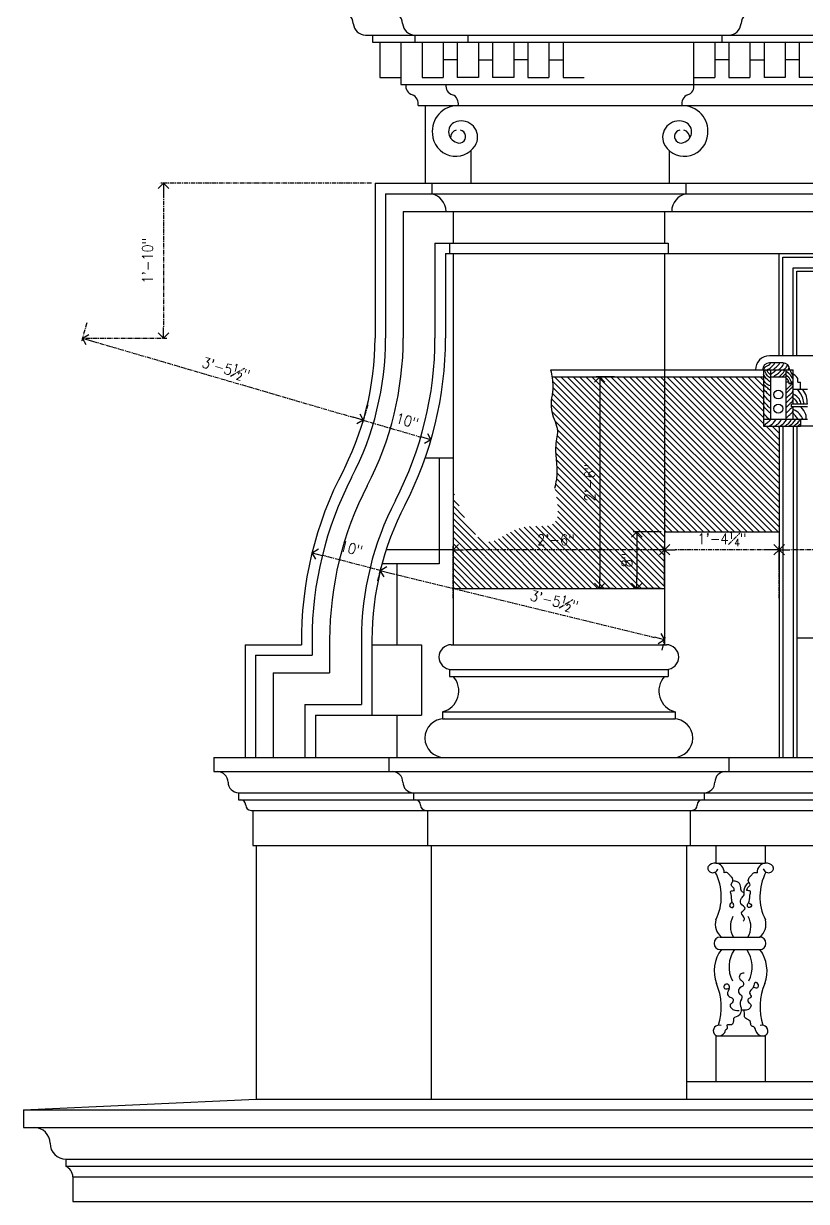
# Model space of a CAD drawing. Header units: inches. Extents: x 10 to 565, y 33 to 838.
# Drawn here: x 87.9 to 199, y 44.3 to 211.5 of the extents above; entities that cross this region are included whole.
import ezdxf

# ---------------------------------------------------------------- set-up
doc = ezdxf.new("R2010")
doc.units = ezdxf.units.IN
doc.header["$LTSCALE"] = 0.5
doc.header["$MEASUREMENT"] = 0
doc.linetypes.add('CENTER', pattern=[2, 1.25, -0.25, 0.25, -0.25])
for name, color, linetype in [('A-ANNO-DIMS', 7, 'Continuous'), ('A-ANNO-SYMB', 7, 'Continuous'), ('A-ELEV', 2, 'Continuous'), ('A-ELEV-FNSH', 2, 'Continuous'), ('A-ELEV-PATT', 8, 'Continuous'), ('A-SECT-MBND', 2, 'Continuous'), ('A-SECT-MCUT', 2, 'Continuous'), ('A-SECT-PATT', 8, 'Continuous')]:
    doc.layers.add(name, color=color, linetype=linetype)
doc.styles.add('NOTE', font='romans.shx', dxfattribs={"width": 0.9})
doc.dimstyles.new('A5-16', dxfattribs={"dimscale": 16, "dimtxt": 0.09375, "dimasz": 0.09375, "dimexe": 0.03125, "dimexo": 0.03125, "dimgap": 0.03125, "dimtad": 1, "dimdec": 4, "dimzin": 3, "dimdsep": 46, "dimlunit": 4, "dimtxsty": 'NOTE', "dimblk1": 'OPEN90', "dimblk2": 'OPEN90', "dimsah": 1, "dimcen": 0.09375, "dimclrd": 256, "dimclre": 256, "dimclrt": 256, "dimaunit": 1, "dimadec": 3, "dimazin": 0, "dimtfac": 0.7, "dimtdec": 4, "dimtmove": 2, "dimatfit": 3, "dimldrblk": 'OPEN90', "dimfxl": 0, "dimfrac": 1, "dimtolj": 1, "dimtzin": 1, "dimlwd": -1, "dimlwe": -1, "dimarcsym": 0})
doc.dimstyles.new('A5-16$0', dxfattribs={"dimscale": 16, "dimtxt": 0.09375, "dimasz": 0.09375, "dimexe": 0.03125, "dimexo": 0.03125, "dimgap": 0.03125, "dimtad": 1, "dimdec": 4, "dimzin": 3, "dimdsep": 46, "dimlunit": 4, "dimtxsty": 'NOTE', "dimblk1": 'OPEN90', "dimblk2": 'OPEN90', "dimsah": 1, "dimcen": 0.09375, "dimclrd": 256, "dimclre": 256, "dimclrt": 256, "dimaunit": 1, "dimadec": 3, "dimazin": 0, "dimtfac": 0.7, "dimtdec": 4, "dimtmove": 2, "dimatfit": 3, "dimldrblk": 'OPEN90', "dimfxl": 0, "dimfrac": 1, "dimtolj": 1, "dimtzin": 1, "dimlwd": -1, "dimlwe": -1, "dimarcsym": 0})

# ---------------------------------------------------------------- blocks, each defined once
blk = doc.blocks.new('_Open90')
at = {"color": 0, "lineweight": -2}
for p, q in [((0, 0), (-1, 0)), ((-0.5, 0.5), (0, 0)), ((0, 0), (-0.5, -0.5))]:
    blk.add_line(p, q, dxfattribs=at)
blk = doc.blocks.new('*D73')
at = {"layer": 'A-ANNO-DIMS', "linetype": 'CENTER'}
for p, q in [((195.1, 129.91), (195.1, 137.3)), ((247.1, 129.91), (247.1, 137.3)), ((245.6, 136.8), (196.6, 136.8))]:
    blk.add_line(p, q, dxfattribs=at)
at = {"layer": 'Defpoints', "color": 0, "linetype": 'CENTER'}
for p in [(195.1, 136.8), (195.1, 129.41), (247.1, 129.41)]:
    blk.add_point(p, dxfattribs=at)
at = {"layer": 'A-ANNO-DIMS', "linetype": 'CENTER', "xscale": 1.5, "yscale": 1.5, "zscale": 1.5, "rotation": 180}
blk.add_blockref('_Open90', (195.1, 136.8), dxfattribs=at)
at = {"layer": 'A-ANNO-DIMS', "linetype": 'CENTER', "xscale": 1.5, "yscale": 1.5, "zscale": 1.5}
blk.add_blockref('_Open90', (247.1, 136.8), dxfattribs=at)
at = {"layer": 'A-ANNO-DIMS', "linetype": 'CENTER', "insert": (221.1, 138.19), "char_height": 1.5, "attachment_point": 5, "style": 'NOTE'}
blk.add_mtext('\\A1;4\'-4"', dxfattribs=at)
blk = doc.blocks.new('*D74')
at = {"layer": 'A-ANNO-DIMS', "linetype": 'CENTER'}
for p, q in [((148.85, 129.91), (148.85, 137.3)), ((178.85, 131.81), (178.85, 137.3)), ((177.35, 136.8), (150.35, 136.8))]:
    blk.add_line(p, q, dxfattribs=at)
at = {"layer": 'Defpoints', "color": 0, "linetype": 'CENTER'}
for p in [(148.85, 136.8), (178.85, 131.31), (148.85, 129.41)]:
    blk.add_point(p, dxfattribs=at)
at = {"layer": 'A-ANNO-DIMS', "linetype": 'CENTER', "xscale": 1.5, "yscale": 1.5, "zscale": 1.5, "rotation": 180}
blk.add_blockref('_Open90', (148.85, 136.8), dxfattribs=at)
at = {"layer": 'A-ANNO-DIMS', "linetype": 'CENTER', "xscale": 1.5, "yscale": 1.5, "zscale": 1.5}
blk.add_blockref('_Open90', (178.85, 136.8), dxfattribs=at)
at = {"layer": 'A-ANNO-DIMS', "linetype": 'CENTER', "insert": (163.43, 138.19), "char_height": 1.5, "attachment_point": 5, "style": 'NOTE'}
blk.add_mtext('\\A1;2\'-6"', dxfattribs=at)
blk = doc.blocks.new('*D84')
at = {"layer": 'A-ANNO-DIMS', "linetype": 'CENTER'}
blk.add_line((138.53, 133.84), (130.3, 135.99), dxfattribs=at)
at = {"layer": 'Defpoints', "color": 0, "linetype": 'CENTER'}
for p in [(128.85, 136.37), (138.53, 133.84)]:
    blk.add_point(p, dxfattribs=at)
at = {"layer": 'A-ANNO-DIMS', "linetype": 'CENTER', "xscale": 1.5, "yscale": 1.5, "zscale": 1.5, "rotation": 165.3668046457625}
blk.add_blockref('_Open90', (128.85, 136.37), dxfattribs=at)
at = {"layer": 'A-ANNO-DIMS', "linetype": 'CENTER', "insert": (134.42, 136.99), "char_height": 1.5, "attachment_point": 5, "rotation": 345.3668, "style": 'NOTE'}
blk.add_mtext('\\A1;10"', dxfattribs=at)
blk = doc.blocks.new('*D85')
at = {"layer": 'A-ANNO-DIMS', "linetype": 'CENTER'}
for p, q in [((137.29, 188.81), (107.28, 188.81)), ((107.78, 187.31), (107.78, 168.31)), ((96.79, 166.81), (108.28, 166.81))]:
    blk.add_line(p, q, dxfattribs=at)
at = {"layer": 'Defpoints', "color": 0, "linetype": 'CENTER'}
for p in [(137.79, 188.81), (96.29, 166.81), (107.78, 166.81)]:
    blk.add_point(p, dxfattribs=at)
at = {"layer": 'A-ANNO-DIMS', "linetype": 'CENTER', "xscale": 1.5, "yscale": 1.5, "zscale": 1.5}
for p, rotation in [((107.78, 188.81), 90), ((107.78, 166.81), 270)]:
    blk.add_blockref('_Open90', p, dxfattribs=dict(at, rotation=rotation))
at = {"layer": 'A-ANNO-DIMS', "linetype": 'CENTER', "insert": (105.53, 177.81), "char_height": 1.5, "attachment_point": 5, "rotation": 90, "style": 'NOTE'}
blk.add_mtext('\\A1;1\'-10"', dxfattribs=at)
blk = doc.blocks.new('*D86')
at = {"layer": 'A-ANNO-DIMS', "linetype": 'CENTER'}
blk.add_line((136.12, 155.17), (144.28, 152.79), dxfattribs=at)
at = {"layer": 'Defpoints', "color": 0, "linetype": 'CENTER'}
for p in [(136.12, 155.17), (145.72, 152.37)]:
    blk.add_point(p, dxfattribs=at)
at = {"layer": 'A-ANNO-DIMS', "linetype": 'CENTER', "xscale": 1.5, "yscale": 1.5, "zscale": 1.5, "rotation": 343.7091488207062}
blk.add_blockref('_Open90', (145.72, 152.37), dxfattribs=at)
at = {"layer": 'A-ANNO-DIMS', "linetype": 'CENTER', "insert": (142.34, 155.09), "char_height": 1.5, "attachment_point": 5, "rotation": 343.7091, "style": 'NOTE'}
blk.add_mtext('\\A1;10"', dxfattribs=at)
blk = doc.blocks.new('*D90')
at = {"layer": 'A-ANNO-DIMS', "linetype": 'CENTER'}
for p, q in [((178.85, 134.54), (178.85, 137.3)), ((195.1, 134.54), (195.1, 137.3)), ((193.6, 136.8), (180.35, 136.8))]:
    blk.add_line(p, q, dxfattribs=at)
at = {"layer": 'Defpoints', "color": 0, "linetype": 'CENTER'}
for p in [(178.85, 136.8), (178.85, 134.04), (195.1, 134.04)]:
    blk.add_point(p, dxfattribs=at)
at = {"layer": 'A-ANNO-DIMS', "linetype": 'CENTER', "xscale": 1.5, "yscale": 1.5, "zscale": 1.5, "rotation": 180}
blk.add_blockref('_Open90', (178.85, 136.8), dxfattribs=at)
at = {"layer": 'A-ANNO-DIMS', "linetype": 'CENTER', "xscale": 1.5, "yscale": 1.5, "zscale": 1.5}
blk.add_blockref('_Open90', (195.1, 136.8), dxfattribs=at)
at = {"layer": 'A-ANNO-DIMS', "linetype": 'CENTER', "insert": (186.98, 138.35), "char_height": 1.5, "attachment_point": 5, "style": 'NOTE'}
blk.add_mtext('\\A1;1\'-4{\\H0.700000x;\\S1#4;}"', dxfattribs=at)
blk = doc.blocks.new('*D91')
at = {"layer": 'A-ANNO-DIMS', "linetype": 'CENTER'}
for p, q in [((96.92, 168.98), (96.15, 166.33)), ((97.73, 166.39), (134.68, 155.59)), ((136.75, 157.34), (135.98, 154.69))]:
    blk.add_line(p, q, dxfattribs=at)
at = {"layer": 'Defpoints', "color": 0, "linetype": 'CENTER'}
for p in [(97.06, 169.46), (136.89, 157.82), (136.12, 155.17)]:
    blk.add_point(p, dxfattribs=at)
at = {"layer": 'A-ANNO-DIMS', "linetype": 'CENTER', "xscale": 1.5, "yscale": 1.5, "zscale": 1.5}
for p, rotation in [((96.29, 166.81), 163.7091488207069), ((136.12, 155.17), 343.7091488207069)]:
    blk.add_blockref('_Open90', p, dxfattribs=dict(at, rotation=rotation))
at = {"layer": 'A-ANNO-DIMS', "linetype": 'CENTER', "insert": (116.64, 162.48), "char_height": 1.5, "attachment_point": 5, "rotation": 343.7091, "style": 'NOTE'}
blk.add_mtext('\\A1;3\'-5{\\H0.700000x;\\S1#2;}"', dxfattribs=at)
blk = doc.blocks.new('*D92')
at = {"layer": 'A-ANNO-DIMS', "linetype": 'CENTER'}
for p, q in [((138.18, 132.39), (138.65, 134.32)), ((139.99, 133.48), (177.39, 124.36)), ((178.5, 122.56), (178.97, 124.5))]:
    blk.add_line(p, q, dxfattribs=at)
at = {"layer": 'Defpoints', "color": 0, "linetype": 'CENTER'}
for p in [(138.06, 131.91), (178.85, 124.01), (178.38, 122.08)]:
    blk.add_point(p, dxfattribs=at)
at = {"layer": 'A-ANNO-DIMS', "linetype": 'CENTER', "xscale": 1.5, "yscale": 1.5, "zscale": 1.5}
for p, rotation in [((138.53, 133.84), 166.2986564265569), ((178.85, 124.01), 346.2986564265568)]:
    blk.add_blockref('_Open90', p, dxfattribs=dict(at, rotation=rotation))
at = {"layer": 'A-ANNO-DIMS', "linetype": 'CENTER', "insert": (163.2, 129.54), "char_height": 1.5, "attachment_point": 5, "rotation": 346.2987, "style": 'NOTE'}
blk.add_mtext('\\A1;3\'-5{\\H0.700000x;\\S1#2;}"', dxfattribs=at)
blk = doc.blocks.new('*D97')
at = {"layer": 'A-ANNO-DIMS'}
for p, q in [((171.73, 161.31), (169.14, 161.31)), ((169.64, 159.81), (169.64, 132.81)), ((171.57, 131.31), (169.14, 131.31))]:
    blk.add_line(p, q, dxfattribs=at)
at = {"layer": 'Defpoints', "color": 0}
for p in [(172.23, 161.31), (169.64, 131.31), (172.07, 131.31)]:
    blk.add_point(p, dxfattribs=at)
at = {"layer": 'A-ANNO-DIMS', "xscale": 1.5, "yscale": 1.5, "zscale": 1.5}
for p, rotation in [((169.64, 161.31), 90), ((169.64, 131.31), 270)]:
    blk.add_blockref('_Open90', p, dxfattribs=dict(at, rotation=rotation))
at = {"layer": 'A-ANNO-DIMS', "insert": (168.25, 146.31), "char_height": 1.5, "attachment_point": 5, "rotation": 90, "style": 'NOTE'}
blk.add_mtext('\\A1;2\'-6"', dxfattribs=at)
blk = doc.blocks.new('*D98')
at = {"layer": 'A-ANNO-DIMS'}
for p, q in [((178.35, 139.31), (174.41, 139.31)), ((174.91, 137.81), (174.91, 132.81)), ((178.35, 131.31), (174.41, 131.31))]:
    blk.add_line(p, q, dxfattribs=at)
at = {"layer": 'Defpoints', "color": 0}
for p in [(178.85, 139.31), (174.91, 131.31), (178.85, 131.31)]:
    blk.add_point(p, dxfattribs=at)
at = {"layer": 'A-ANNO-DIMS', "xscale": 1.5, "yscale": 1.5, "zscale": 1.5}
for p, rotation in [((174.91, 139.31), 90), ((174.91, 131.31), 270)]:
    blk.add_blockref('_Open90', p, dxfattribs=dict(at, rotation=rotation))
at = {"layer": 'A-ANNO-DIMS', "insert": (173.52, 135.31), "char_height": 1.5, "attachment_point": 5, "rotation": 90, "style": 'NOTE'}
blk.add_mtext('\\A1;8"', dxfattribs=at)

msp = doc.modelspace()

# ---------------------------------------------------------------- hatches: boundary and pattern name
at = {"layer": 'A-ELEV-PATT'}
h = msp.add_hatch(dxfattribs=at)
h.set_pattern_fill('ANSI31', color=256, scale=5, angle=90, style=0)
h.set_pattern_definition([(135, (-1.59605, 0), (-0.4419417, -0.4419417), [])])
h.paths.add_polyline_path([(178.85043, 139.31194), (195.10043, 139.31194), (195.10043, 154.31194), (192.85043, 154.31194), (192.85043, 161.31194), (178.85043, 161.31194)])
edge = h.paths.add_edge_path()
edge.add_line((178.85043, 161.31194), (162.87764, 161.31194))
edge.add_spline(control_points=[(162.87764, 161.31194), (162.95027, 160.86696), (163.11788, 159.34033), (162.33486, 156.76678), (164.03009, 153.84107), (163.23853, 151.89805), (163.51109, 149.21459), (163.6574, 147.14712), (163.35104, 146.0539), (163.26914, 145.64451)], knot_values=[1.01218963, 1.01218963, 1.01218963, 1.01218963, 2.361181927, 5.625026154, 8.589579054, 11.751832584, 14.29877612, 16.744006741, 17.769217754, 17.769217754, 17.769217754, 17.769217754], degree=3, periodic=0)
edge.add_spline(control_points=[(163.26914, 145.64451), (163.68268, 143.44777), (164.45574, 139.34132), (158.18074, 140.83633), (152.80337, 135.56133), (150.39729, 141.32911), (148.85043, 145.0372)], knot_values=[0, 0, 0, 0, 5.135082492, 9.599202092, 14.525914642, 23.395601981, 23.395601981, 23.395601981, 23.395601981], degree=3, periodic=0)
edge.add_line((148.85043, 145.0372), (148.85043, 131.31194))
edge.add_line((148.85043, 131.31194), (178.85043, 131.31194))
edge.add_line((178.85043, 131.31194), (178.85043, 161.31194))
h.paths.add_polyline_path([(183.27221, 139.77378), (190.67864, 139.77378), (190.67864, 136.92378), (183.27221, 136.92378)], flags=9)
h.paths.add_polyline_path([(160.32057, 139.4595), (166.53486, 139.4595), (166.53486, 136.92378), (160.32057, 136.92378)], flags=24)
h.paths.add_polyline_path([(166.97978, 143.2048), (166.97978, 149.41909), (169.51549, 149.41909), (169.51549, 143.2048)], flags=24)
h.paths.add_polyline_path([(172.24813, 134.0048), (172.24813, 136.61909), (174.78385, 136.61909), (174.78385, 134.0048)], flags=24)

# ---------------------------------------------------------------- linework, layer by layer
at = {"layer": 'A-ANNO-SYMB'}
msp.add_open_spline([(162.68754, 162.31194), (162.8457, 161.535), (163.22248, 159.68411), (162.33486, 156.76678), (164.03009, 153.84107), (163.23853, 151.89805), (163.51109, 149.21459), (163.66057, 147.10235), (163.32749, 145.97195), (163.23841, 145.48404)], degree=3, knots=[0, 0, 0, 0, 2.361181927, 5.625026154, 8.589579054, 11.751832584, 14.29877612, 16.744006741, 17.899509491, 17.899509491, 17.899509491, 17.899509491], dxfattribs=at)
at = {"layer": 'A-ELEV'}
for p, q in [((136.44647, 209.81194), (544.85043, 209.81194)), ((137.44647, 209.81194), (137.44647, 208.81194)), ((143.44647, 209.81194), (143.44647, 208.81194)), ((150.94647, 209.81194), (150.94647, 208.81194)), ((186.94647, 209.81194), (186.94647, 208.81194)), ((137.44647, 208.81194), (544.8655, 208.81194)), ((138.44647, 208.81194), (138.44647, 203.81194)), ((141.44647, 208.81194), (141.44647, 202.81194)), ((141.44647, 208.81194), (141.44647, 203.81194)), ((144.44647, 208.81194), (144.44647, 203.81194)), ((147.44647, 208.81194), (147.44647, 203.81194)), ((149.44647, 208.81194), (149.44647, 203.81194)), ((152.44647, 208.81194), (152.44647, 203.81194)), ((154.44647, 208.81194), (154.44647, 203.81194)), ((157.44647, 208.81194), (157.44647, 203.81194)), ((159.44647, 208.81194), (159.44647, 203.81194)), ((162.44647, 208.81194), (162.44647, 203.81194)), ((164.44647, 208.81194), (164.44647, 203.81194)), ((182.94647, 208.81194), (182.94647, 202.81194)), ((185.94647, 208.81194), (185.94647, 203.81194)), ((187.94647, 208.81194), (187.94647, 203.81194)), ((190.94647, 208.81194), (190.94647, 203.81194)), ((192.94647, 208.81194), (192.94647, 203.81194)), ((195.94647, 208.81194), (195.94647, 203.81194)), ((197.94647, 208.81194), (197.94647, 203.81194)), ((149.44647, 206.31194), (147.44647, 206.31194)), ((152.44647, 206.31194), (154.44647, 206.31194)), ((159.44647, 206.31194), (157.44647, 206.31194)), ((162.44647, 206.31194), (164.44647, 206.31194)), ((187.94647, 206.31194), (185.94647, 206.31194)), ((190.94647, 206.31194), (192.94647, 206.31194)), ((197.94647, 206.31194), (195.94647, 206.31194)), ((138.44647, 203.81194), (141.44647, 203.81194)), ((141.44647, 202.81194), (544.8655, 202.81194)), ((144.44647, 203.81194), (147.44647, 203.81194)), ((152.44647, 203.81194), (149.44647, 203.81194)), ((157.44647, 203.81194), (154.44647, 203.81194)), ((159.44647, 203.81194), (162.44647, 203.81194)), ((164.44647, 203.81194), (167.44647, 203.81194)), ((182.94647, 203.81194), (185.94647, 203.81194)), ((187.94647, 203.81194), (190.94647, 203.81194)), ((195.94647, 203.81194), (192.94647, 203.81194)), ((200.94647, 203.81194), (197.94647, 203.81194)), ((143.88165, 199.81194), (544.85043, 199.81194)), ((144.88165, 199.81194), (144.88165, 188.81194)), ((151.38165, 193.43577), (151.38165, 188.81194)), ((179.5113, 193.43577), (179.5113, 188.81194)), ((137.7856, 188.81194), (544.85043, 188.81194)), ((137.7856, 188.81194), (137.7856, 166.81194)), ((139.2856, 187.31194), (544.85043, 187.31194)), ((139.2856, 187.31194), (139.2856, 166.81194)), ((145.85043, 188.81194), (145.85043, 187.31194)), ((181.85043, 188.81194), (181.85043, 187.31194)), ((141.7856, 184.81194), (544.85043, 184.81194)), ((141.7856, 184.81194), (141.7856, 166.81194)), ((148.85043, 184.81194), (148.85043, 180.31194)), ((178.85043, 184.81194), (178.85043, 180.31194)), ((146.2856, 180.31194), (179.35043, 180.31194)), ((146.2856, 180.31194), (146.2856, 166.81194)), ((148.35043, 180.31194), (148.35043, 178.81194)), ((179.35043, 180.31194), (179.35043, 178.81194)), ((147.7856, 178.81194), (544.85043, 178.81194)), ((147.7856, 178.81194), (147.7856, 166.81194)), ((148.85043, 178.81194), (148.85043, 123.31194)), ((178.85043, 178.81194), (178.85043, 162.31194)), ((195.10043, 164.31194), (195.10043, 178.81194)), ((195.60043, 178.31194), (242.60043, 178.31194)), ((195.60043, 164.31194), (195.60043, 178.31194)), ((197.10043, 176.81194), (243.10043, 176.81194)), ((197.10043, 164.31194), (197.10043, 176.81194)), ((197.60043, 176.31194), (243.10043, 176.31194)), ((197.60043, 164.31194), (197.60043, 176.31194)), ((195.60043, 154.31194), (195.60043, 107.31194)), ((197.10043, 154.31194), (197.10043, 107.31194)), ((197.60043, 154.31194), (197.60043, 107.31194)), ((148.85043, 149.77469), (144.88583, 149.77469)), ((146.86813, 149.77469), (146.86813, 134.77469)), ((195.10043, 139.31194), (195.10043, 107.31194)), ((148.85043, 136.77469), (139.36246, 136.77469)), ((146.86813, 134.77469), (138.771, 134.77469)), ((140.86813, 134.77469), (140.86813, 123.31194)), ((178.85043, 131.31194), (178.85043, 123.31194)), ((127.35043, 124.00949), (127.35043, 123.31194)), ((128.85043, 124.00949), (128.85043, 121.81194)), ((131.35043, 124.00949), (131.35043, 119.31194)), ((135.85043, 124.00949), (135.85043, 114.81194)), ((137.35043, 124.00949), (137.35043, 113.31194)), ((197.60043, 124.31194), (244.60043, 124.31194)), ((119.35043, 123.31194), (127.35043, 123.31194)), ((119.35043, 123.31194), (119.35043, 107.31194)), ((137.35043, 123.31194), (144.38583, 123.31194)), ((144.38583, 123.31194), (144.38583, 113.31194)), ((148.60043, 123.31194), (179.10043, 123.31194)), ((120.85043, 121.81194), (120.85043, 107.31194)), ((120.85043, 121.81194), (128.85043, 121.81194)), ((123.35043, 119.31194), (123.35043, 107.31194)), ((123.35043, 119.31194), (131.35043, 119.31194)), ((148.35043, 119.81194), (179.35043, 119.81194)), ((148.35043, 119.81194), (148.35043, 118.81194)), ((148.35043, 118.81194), (179.35043, 118.81194)), ((179.35043, 119.82989), (179.35043, 118.81194)), ((127.85043, 114.81194), (127.85043, 107.31194)), ((127.85043, 114.81194), (135.85043, 114.81194)), ((147.35043, 113.81194), (180.35043, 113.81194)), ((147.35043, 113.81194), (147.35043, 112.81194)), ((180.35043, 113.81194), (180.35043, 112.81194)), ((129.35043, 113.31194), (144.38583, 113.31194)), ((129.35043, 113.31194), (129.35043, 107.31194)), ((140.86813, 113.31194), (140.86813, 107.31194)), ((147.35043, 112.81194), (180.35043, 112.81194)), ((114.94647, 107.31194), (544.85043, 107.31194)), ((114.94647, 107.31194), (114.94647, 105.31194)), ((139.729, 107.31194), (139.729, 105.31194)), ((187.97185, 107.31194), (187.97185, 105.31194)), ((114.94647, 105.31194), (544.85043, 105.31194)), ((118.44647, 102.31194), (544.85043, 102.31194)), ((118.44647, 102.31194), (118.44647, 101.31194)), ((143.229, 102.31194), (143.229, 101.31194)), ((184.47185, 102.31194), (184.47185, 101.31194)), ((118.44647, 101.31194), (544.85043, 101.31194)), ((120.19647, 99.81194), (544.85043, 99.81194)), ((120.44647, 99.81194), (120.44647, 94.81194)), ((145.229, 99.81194), (145.229, 94.81194)), ((182.47185, 99.81194), (182.47185, 94.81194)), ((120.44647, 94.81194), (544.85043, 94.81194)), ((120.94647, 94.81194), (120.94647, 58.81194)), ((145.729, 94.81194), (145.729, 58.81194)), ((181.97185, 94.81194), (181.97185, 58.81194)), ((186.12612, 94.81194), (186.12612, 92.31194)), ((193.12612, 94.81194), (193.12612, 92.31194)), ((186.12612, 92.31194), (193.12612, 92.31194)), ((186.7273, 81.81194), (192.32612, 81.81194)), ((186.7273, 80.06194), (192.32612, 80.06194)), ((186.12612, 67.81194), (186.12612, 61.31194)), ((186.12612, 67.81194), (193.12612, 67.81194)), ((193.12612, 67.81194), (193.12612, 61.31194)), ((181.97185, 61.31194), (335.35043, 61.31194)), ((87.94647, 57.31194), (120.94647, 58.81194)), ((120.94647, 58.81194), (544.85043, 58.81194)), ((87.94647, 57.31194), (544.85043, 57.31194)), ((87.94647, 57.31194), (87.94647, 54.81194)), ((87.94647, 54.81194), (544.85043, 54.81194)), ((93.94647, 50.31194), (544.85043, 50.31194)), ((93.94647, 50.31194), (93.94647, 49.31194)), ((93.94647, 49.31194), (544.85043, 49.31194)), ((94.94647, 47.81194), (94.94647, 44.31194)), ((94.94647, 47.81194), (544.85043, 47.81194)), ((94.94647, 44.31194), (544.85043, 44.31194))]:
    msp.add_line(p, q, dxfattribs=at)
for centre, radius, start, end in [((132.70482, 211.3266), 2, 3.8225537, 83.0600688), ((139.70482, 211.3266), 2, 3.8225537, 83.0600688), ((191.68813, 211.3266), 2, 96.9399312, 176.1774463), ((136.50277, 211.62062), 1.80955, 185.094531, 268.2172857), ((143.50277, 211.62062), 1.80955, 185.094531, 268.2172857), ((187.89018, 211.62062), 1.80955, 271.7827143, 354.905469), ((143.38653, 202.56822), 1.25106, 168.7662466, 255.8966922), ((149.0917, 202.56822), 1.25106, 168.7662466, 255.8966922), ((181.884, 202.45385), 1.1212, 281.4252703, 18.6258961), ((142.4903, 200.06941), 1.41497, 349.5161881, 65.2949332), ((148.19547, 200.06941), 1.41497, 349.5161881, 65.2949332), ((182.69748, 200.06941), 1.41497, 114.7050668, 190.4838119), ((149.51579, 196.19276), 3.61988, 88.875682, 186.7034597), ((181.37716, 196.19276), 3.61988, 353.2965403, 91.124318), ((149.72143, 196.09268), 1.51063, 92.709321, 247.5414836), ((150.02808, 195.3321), 2.30079, 328.4506038, 99.4573981), ((180.86487, 195.3321), 2.30079, 80.5426019, 211.5493962), ((181.17152, 196.09268), 1.51063, 292.4585164, 87.290679), ((149.22301, 195.94076), 3.30676, 182.956447, 326.7617841), ((149.55145, 195.3039), 1.0638, 103.4386445, 184.7460636), ((149.7093, 195.43181), 0.92719, 232.4599111, 77.95009), ((181.66994, 195.94076), 3.30676, 213.2382159, 357.043553), ((181.18365, 195.43181), 0.92719, 102.04991, 307.5400889), ((181.3415, 195.3039), 1.0638, 355.2539364, 76.5613555), ((145.24328, 184.77623), 2.60739, 0.7848246, 76.5347919), ((182.45757, 184.77623), 2.60739, 103.4652081, 179.2151754), ((96.2856, 166.81194), 41.5, 331.9539836, 0), ((96.2856, 166.81194), 43, 332.5973129, 0), ((96.2856, 166.81194), 45.5, 332.5973129, 0), ((96.2856, 166.81194), 50, 332.5973129, 0), ((96.2856, 166.81194), 51.5, 332.5973129, 0), ((178.85043, 124.00949), 51.50472, 152.0789533, 180.7760019), ((178.85043, 124.00949), 50, 152.5973129, 180), ((178.85043, 124.00949), 47.5, 152.5973129, 180), ((178.85043, 124.00949), 43, 152.5973129, 180), ((178.85043, 124.00949), 41.5, 152.5973129, 180), ((148.60043, 121.56194), 1.75, 90, 270), ((179.10043, 121.56194), 1.75, 270, 90), ((146.65588, 116.74531), 3.01447, 283.3208957, 43.2806158), ((181.04497, 116.74531), 3.01447, 136.7193842, 256.6791043), ((147.60043, 110.06194), 2.75, 90, 270), ((180.10043, 110.06194), 2.75, 270, 90), ((115.44647, 103.81194), 1.5, 0, 90), ((140.229, 103.81194), 1.5, 0, 90), ((187.47185, 103.81194), 1.5, 90, 180), ((118.44647, 103.81194), 1.5, 180, 270), ((143.229, 103.81194), 1.5, 180, 270), ((184.47185, 103.81194), 1.5, 270, 0), ((118.69647, 100.56194), 0.75, 0, 90), ((120.19647, 100.56194), 0.75, 180, 270), ((143.479, 100.56194), 0.75, 0, 90), ((144.979, 100.56194), 0.75, 180, 270), ((182.72185, 100.56194), 0.75, 270, 0), ((184.22185, 100.56194), 0.75, 90, 180), ((186.01547, 91.04057), 1.27137, 85.0258763, 141.0396617), ((193.23677, 91.04057), 1.27137, 38.9603383, 94.9741237), ((185.57393, 91.58768), 0.60244, 155.2404828, 248.094704), ((185.67348, 91.72623), 0.76919, 245.0638968, 343.2177966), ((179.41214, 87.58917), 7.47681, 333.7215211, 27.571731), ((199.8401, 87.58917), 7.47681, 152.428269, 206.2784789), ((193.57876, 91.72623), 0.76919, 196.7822034, 294.9361032), ((193.67831, 91.58768), 0.60244, 291.905296, 24.7595172), ((188.35587, 83.64773), 2.32687, 164.260526, 232.0877936), ((190.89637, 83.64773), 2.32687, 307.9122064, 15.739474), ((186.7273, 80.93694), 0.875, 90, 270), ((192.32612, 80.93694), 0.875, 270, 90), ((190.97745, 77.01255), 5.09604, 143.2456853, 200.2569463), ((188.27478, 77.01255), 5.09604, 339.7430537, 36.762144), ((178.26615, 71.88714), 8.61327, 342.5877818, 22.9677181), ((200.98608, 71.88714), 8.61327, 157.0322819, 197.4122182), ((186.56582, 68.50018), 0.81354, 69.617943, 210.479904), ((192.68642, 68.50018), 0.81354, 329.520096, 110.382057), ((186.54106, 68.77971), 0.96777, 225.6629802, 270), ((192.71118, 68.77971), 0.96777, 270, 314.3370198), ((89.44647, 52.56194), 2.25, 0, 90), ((93.94647, 52.56194), 2.25, 180, 270), ((93.11638, 47.67521), 1.83519, 4.2727296, 63.1074055)]:
    msp.add_arc(centre, radius, start, end, dxfattribs=at)
at = {"layer": 'A-ELEV-FNSH'}
for centre, radius, start, end in [((186.01547, 91.04057), 1.27137, 355.5449238, 90), ((193.23677, 91.04057), 1.27137, 90, 184.4550762), ((191.05745, 83.32155), 2.88163, 150.8050496, 211.5924012), ((188.19479, 83.32155), 2.88163, 328.4075988, 29.1949504), ((192.24909, 77.60567), 4.27024, 144.8859227, 207.8161308), ((187.00315, 77.60567), 4.27024, 332.1838692, 35.1140773), ((186.54106, 68.77971), 0.96777, 270, 350.1369505), ((192.71118, 68.77971), 0.96777, 189.8630495, 270)]:
    msp.add_arc(centre, radius, start, end, dxfattribs=at)
for points in [[(188.76103, 88.44258), (188.58829, 88.86619), (188.28989, 89.25843), (188.50976, 89.72911), (188.41553, 90.26255), (188.13284, 90.56065), (187.78734, 90.9372), (187.28468, 90.96653)], [(190.4912, 88.44258), (190.66395, 88.86619), (190.96235, 89.25843), (190.74248, 89.72911), (190.83671, 90.26255), (191.1194, 90.56065), (191.4649, 90.9372), (191.96756, 90.96653)], [(190.15421, 88.12252), (189.7666, 88.3211), (189.63026, 89.04403), (189.15515, 89.66218), (188.52744, 89.79233)], [(190.00008, 84.09397), (190.16797, 84.45339), (189.76023, 85.26808), (190.2879, 85.86711), (189.64031, 86.60991), (189.76023, 87.32875), (190.12001, 87.83194), (190.14399, 88.55077), (190.79407, 89.6202)], [(188.45375, 86.7808), (188.07002, 86.24605), (188.3213, 86.0107), (188.6354, 86.15191), (188.6354, 86.43432), (188.44694, 86.79518), (188.33701, 87.40707), (188.27419, 87.92482), (188.24278, 88.33275), (188.47835, 88.41119), (188.76103, 88.44258)], [(190.75718, 86.70396), (191.18222, 86.24605), (190.93094, 86.0107), (190.61684, 86.15191), (190.61684, 86.43432), (190.8053, 86.79518), (190.91523, 87.40707), (190.97805, 87.92482), (191.00946, 88.33275), (190.77389, 88.41119), (190.4912, 88.44258)], [(187.98726, 74.51107), (187.40916, 74.48271), (187.30537, 74.8845), (187.77243, 75.1826), (188.00595, 74.61232), (187.74648, 73.79579), (188.13568, 73.31623), (188.56382, 73.01813), (188.44706, 72.51266), (188.16163, 72.24048), (188.2784, 71.77388), (189.42737, 71.42394)], [(190.11696, 76.71619), (189.5751, 76.52131), (189.46673, 75.97998), (189.96524, 75.41699), (190.03027, 75.04888), (189.38003, 74.44259), (189.38003, 73.92291), (189.79184, 73.46819), (189.55342, 72.5371), (189.72682, 71.51939), (189.6618, 71.19459), (189.44505, 70.73987), (188.62314, 70.2635), (188.60147, 69.91705), (188.34137, 69.37571), (187.69113, 69.33241), (187.73448, 68.89934), (187.49453, 68.61394)], [(191.48173, 74.69873), (192.05982, 74.67037), (192.16361, 75.07216), (191.69656, 75.37026), (191.46303, 74.79998), (190.89724, 73.85073), (191.11655, 73.31623), (190.68842, 73.01813), (190.80518, 72.51266), (191.09061, 72.24048), (190.97384, 71.77388), (189.72151, 71.45548)], [(191.75771, 68.61394), (191.50936, 69.06751), (191.12507, 69.26657), (191.02544, 69.76425), (190.56998, 70.1766), (190.17145, 70.50364), (190.17145, 70.73114), (190.12335, 71.43925)]]:
    msp.add_spline(points, degree=3, dxfattribs=at)
at = {"layer": 'A-SECT-MBND'}
for p, q in [((248.47782, 164.31194), (193.72303, 164.31194)), ((244.10043, 154.31194), (198.10043, 154.31194))]:
    msp.add_line(p, q, dxfattribs=at)
msp.add_arc((193.72303, 162.31194), 2, 90, 180, dxfattribs=at)
at = {"layer": 'A-SECT-MCUT'}
for p, q in [((162.68754, 162.31194), (197.10043, 162.31194)), ((178.85043, 162.31194), (178.85043, 131.31194)), ((192.85043, 162.31194), (192.85043, 154.31194)), ((195.60043, 163.31194), (193.72303, 163.31194)), ((193.85043, 162.31194), (193.85043, 155.31194)), ((196.10043, 155.31194), (196.10043, 162.31194)), ((197.10043, 157.43694), (197.10043, 162.31194)), ((162.87764, 161.31194), (192.85043, 161.31194)), ((193.85043, 161.31194), (196.10043, 161.31194)), ((196.47543, 160.56194), (196.10043, 160.56194)), ((196.47543, 160.56194), (196.47543, 160.31194)), ((197.10043, 160.56194), (196.72543, 160.56194)), ((196.72543, 160.56194), (196.72543, 160.31194)), ((197.72543, 160.56194), (197.72543, 161.06837)), ((197.72543, 160.56194), (198.10043, 160.56194)), ((198.10043, 159.56194), (198.10043, 160.56194)), ((196.72543, 160.31194), (196.47543, 160.31194)), ((197.10043, 159.56194), (199.10043, 159.56194)), ((196.85043, 157.06194), (196.85043, 157.43694)), ((199.10043, 157.43694), (196.85043, 157.43694)), ((199.10043, 157.06194), (196.85043, 157.06194)), ((197.10043, 155.31194), (197.10043, 157.06194)), ((192.85043, 155.31194), (199.10043, 155.31194)), ((192.85043, 154.31194), (198.10043, 154.31194)), ((195.10043, 154.31194), (195.10043, 139.31194)), ((198.10043, 155.31194), (198.10043, 154.31194)), ((178.85043, 139.31194), (195.10043, 139.31194)), ((148.85043, 131.31194), (178.85043, 131.31194))]:
    msp.add_line(p, q, dxfattribs=at)
for centre in [(194.97543, 158.81194), (194.97543, 156.81194)]:
    msp.add_circle(centre, 0.625, dxfattribs=at)
for centre, radius, start, end in [((193.72303, 162.31194), 1, 90, 180), ((195.60043, 162.31194), 1, 0, 90), ((196.68018, 160.63729), 1.13065, 22.4122933, 68.1803613)]:
    msp.add_arc(centre, radius, start, end, dxfattribs=at)
at = {"layer": 'A-SECT-PATT'}
for points in [[(192.85043, 162.31194), (193.38466, 162.90936), (193.74477, 163.05696), (193.85558, 163.31194)], [(193.85043, 161.12625), (193.32201, 161.6065), (193.06488, 162.31194)], [(193.35696, 162.31194), (193.97562, 162.68797), (194.49271, 163.31194)], [(193.85043, 161.62884), (193.56797, 161.90805), (193.35696, 162.31194)], [(193.85043, 161.62884), (194.17646, 161.89057), (194.70713, 162.31194)], [(194.19723, 162.31194), (194.65892, 162.68797), (195.20371, 163.31194)], [(194.26174, 161.31194), (194.73082, 161.67757), (195.20463, 162.03731), (195.43206, 162.31194)], [(194.97543, 161.31194), (195.43206, 161.64443), (195.92009, 162.31194)], [(194.9821, 162.31194), (195.38838, 162.66029), (195.81736, 163.28813)], [(195.65616, 162.31194), (195.97011, 162.54037), (196.30753, 163.01905)], [(196.30753, 162.31194), (196.40409, 162.42968), (196.52723, 162.68748)], [(197.10043, 161.53101), (196.87612, 161.81279), (196.69008, 162.31194)], [(193.85043, 160.56781), (193.29965, 161.05923), (192.85043, 161.70702)], [(193.85043, 160.04289), (193.21022, 160.41145), (192.85043, 160.94755)], [(195.48892, 161.31194), (195.77321, 161.51663), (195.93904, 161.72017), (196.10043, 161.91424)], [(197.10043, 160.93148), (196.7561, 161.51302), (196.10043, 162.09457)], [(196.82811, 160.56194), (196.64808, 160.97344), (196.10043, 161.51902)], [(196.47543, 160.56194), (196.37202, 160.84754), (196.10043, 161.06937)], [(193.85043, 159.38393), (193.34437, 159.80834), (192.85043, 160.2886)], [(193.85043, 158.59096), (193.43381, 158.97069), (192.85043, 159.68549)], [(193.85043, 157.75331), (193.43381, 158.13304), (192.85043, 158.84784)], [(196.10043, 159.00457), (196.63844, 159.56556), (196.92961, 159.84605), (197.10043, 160.25121)], [(196.10043, 158.27736), (196.63844, 158.83835), (196.92961, 159.11885), (197.10043, 159.524)], [(196.10043, 157.64366), (196.63844, 158.20464), (196.92961, 158.48514), (197.10043, 158.8903)], [(198.23288, 157.43694), (197.95647, 158.15105), (197.10043, 158.8903)], [(198.61679, 157.43694), (198.43252, 158.28912), (197.71077, 159.56194)], [(199.10043, 157.43694), (198.95462, 158.53458), (198.41716, 159.56194)], [(193.85043, 156.85982), (193.43381, 157.23955), (192.85043, 157.95435)], [(193.85043, 156.15247), (193.43381, 156.5322), (192.85043, 157.247)], [(196.10043, 156.98917), (196.63844, 157.55016), (196.92961, 157.83065), (197.10043, 158.23581)], [(197.7722, 157.43694), (197.46507, 158.01298), (197.10043, 158.23581)], [(196.10043, 155.4399), (196.63844, 156.00089), (196.92961, 156.28139), (197.10043, 156.68654)], [(198.47974, 155.31194), (197.99471, 156.06484), (197.10043, 156.68654)], [(197.7724, 155.31194), (197.38841, 155.78218), (197.10043, 156.18694)], [(198.94457, 155.31194), (198.86373, 155.98408), (198.1766, 157.06194)], [(192.94083, 154.31194), (193.31582, 154.74321), (193.77958, 155.15155), (193.9525, 155.31194)], [(193.64794, 154.31194), (194.2905, 154.80603), (194.64421, 155.31194)], [(194.43397, 154.31194), (195.07653, 154.80603), (195.43025, 155.31194)], [(195.17285, 154.31194), (195.8154, 154.80603), (196.16912, 155.31194)], [(195.84884, 154.31194), (196.49139, 154.80603), (196.84511, 155.31194)], [(196.43836, 154.31194), (197.08092, 154.80603), (197.43464, 155.31194)], [(197.07505, 154.31194), (197.71761, 154.80603), (198.07133, 155.31194)]]:
    msp.add_spline(points, degree=3, dxfattribs=at)
for points, knots in [([(196.10043, 159.49284), (196.27022, 159.68716), (196.52832, 159.98256), (196.92326, 160.28043), (197.01386, 160.48027), (197.04339, 160.56194)], [0, 0, 0, 0, 0.777280548, 1.181577199, 1.438949754, 1.438949754, 1.438949754, 1.438949754]), ([(193.66149, 155.31194), (193.58337, 155.38153), (193.28159, 155.66173), (193.0347, 155.9939), (192.85043, 156.24182)], [0.250143919, 0.250143919, 0.250143919, 0.250143919, 0.563707283, 1.486351072, 1.486351072, 1.486351072, 1.486351072]), ([(196.10043, 156.18771), (196.27022, 156.38204), (196.52832, 156.67744), (196.86369, 156.93038), (196.94463, 157.05081), (196.95166, 157.06194)], [0, 0, 0, 0, 0.777280548, 1.181577199, 1.221907758, 1.221907758, 1.221907758, 1.221907758])]:
    msp.add_open_spline(points, degree=3, knots=knots, dxfattribs=at)
msp.add_open_spline([(197.60955, 154.31194), (197.77994, 154.42152), (197.95032, 154.53111), (198.10043, 154.66006)], degree=3, dxfattribs=at)

# ---------------------------------------------------------------- dimensions: what is measured, and where the dimension line sits
at = {"layer": 'A-ANNO-DIMS', "linetype": 'CENTER'}
for base, p1, p2, angle, picture, middle, dimtype in [((107.78134, 166.81194), (137.7856, 188.81194), (96.2856, 166.81194), 90, '*D85', (105.52695, 177.81194), 160), ((178.85043, 124.00949), (138.06025, 131.90683), (178.37931, 122.0771), 346.2986564, '*D92', (163.20345, 129.54017), 161)]:
    dim = msp.add_linear_dim(base=base, p1=p1, p2=p2, angle=angle, dimstyle='A5-16$0', dxfattribs=at)
    dim.commit()
    dim.dimension.update_dxf_attribs({"geometry": picture, "text_midpoint": middle, "dimtype": dimtype})
dim = msp.add_aligned_dim(p1=(97.05939, 169.45965), p2=(136.89316, 157.81834), distance=-2.75845, dimstyle='A5-16$0', dxfattribs=at)
dim.commit()
dim.dimension.update_dxf_attribs({"geometry": '*D91', "text_midpoint": (116.63729, 162.47906)})
at = {"layer": 'A-ANNO-DIMS'}
for base, p1, p2, picture, middle in [((169.64049, 131.31194), (172.23433, 161.31194), (172.07472, 131.31194), '*D97', (168.24764, 146.31194)), ((174.90885, 131.31194), (178.85043, 139.31194), (178.85043, 131.31194), '*D98', (173.51599, 135.31194))]:
    dim = msp.add_linear_dim(base=base, p1=p1, p2=p2, angle=90, dimstyle='A5-16$0', dxfattribs=at)
    dim.commit()
    dim.dimension.update_dxf_attribs({"geometry": picture, "text_midpoint": middle})
at = {"layer": 'A-ANNO-DIMS', "linetype": 'CENTER'}
for center, mpoint, picture, middle in [((136.11938, 155.17063), (145.71788, 152.3655), '*D86', (142.33551, 155.09169)), ((138.53137, 133.83922), (128.84979, 136.36707), '*D84', (134.41625, 136.98867))]:
    dim = msp.add_radius_dim(center=center, mpoint=mpoint, text='10"', dimstyle='A5-16', dxfattribs=at)
    dim.commit()
    dim.dimension.update_dxf_attribs({"geometry": picture, "text_midpoint": middle, "dimtype": 164})
for base, p1, p2, picture, middle in [((148.85043, 136.79878), (178.85043, 131.31194), (148.85043, 129.40735), '*D74', (163.42772, 138.19164)), ((195.10043, 136.79878), (247.10043, 129.40735), (195.10043, 129.40735), '*D73', (221.10043, 138.19164))]:
    dim = msp.add_linear_dim(base=base, p1=p1, p2=p2, dimstyle='A5-16$0', dxfattribs=at)
    dim.commit()
    dim.dimension.update_dxf_attribs({"geometry": picture, "text_midpoint": middle, "dimtype": 160})
dim = msp.add_linear_dim(base=(178.85043, 136.79878), p1=(195.10043, 134.03525), p2=(178.85043, 134.03525), dimstyle='A5-16$0', dxfattribs=at)
dim.commit()
dim.dimension.update_dxf_attribs({"geometry": '*D90', "text_midpoint": (186.97543, 138.34878)})

doc.saveas('drawing.dxf')
